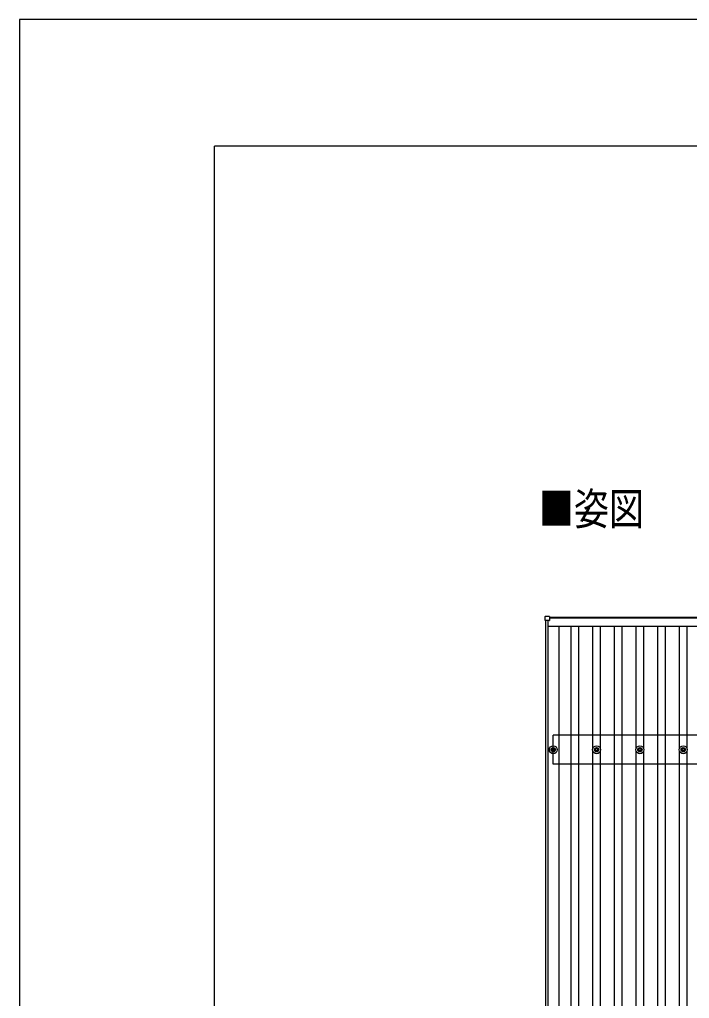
# Model space of a CAD drawing. Units: millimetres, scale not verified. Extents: x -12615 to 12615, y -8910 to 8910.
# Drawn here: x -12615 to -9521, y 4387 to 8910 of the extents above; entities that cross this region are included whole.
import ezdxf
from ezdxf.enums import TextEntityAlignment as Align

# ---------------------------------------------------------------- set-up
doc = ezdxf.new("R2010")
doc.units = ezdxf.units.MM
doc.header["$LTSCALE"] = 40
for name, color, linetype in [('0-2_USER1', 3, 'Continuous'), ('0-4_YKK_13', 4, 'Continuous'), ('0-5_YKK_A1', 4, 'Continuous'), ('0-7_YKK_ZWAK', 7, 'Continuous')]:
    doc.layers.add(name, color=color, linetype=linetype)
doc.styles.add('ＭＳ ゴシック', font='')
doc.styles.get('ＭＳ ゴシック').set_extended_font_data('MS Gothic')

msp = doc.modelspace()

# ---------------------------------------------------------------- linework, layer by layer
at = {"layer": '0-4_YKK_13'}
for p, q in [((-10188.3, 6133.65), (-10188.3, 6151.65)), ((-10187.3, 6152.65), (-10169.3, 6152.65)), ((-10168.3, 6151.65), (-10168.3, 6133.65)), ((-10169.3, 6132.65), (-10187.3, 6132.65)), ((-10160, 5537.92), (-10155.58, 5537.92)), ((-10160, 5534.42), (-10155.58, 5534.42)), ((-10151.75, 5546.17), (-10151.75, 5541.75)), ((-10151.75, 5530.59), (-10151.75, 5526.17)), ((-10148.25, 5546.17), (-10148.25, 5541.75)), ((-10148.25, 5530.59), (-10148.25, 5526.17)), ((-10144.42, 5537.92), (-10140, 5537.92)), ((-10144.42, 5534.42), (-10140, 5534.42)), ((-9960, 5537.92), (-9955.58, 5537.92)), ((-9960, 5534.42), (-9955.58, 5534.42)), ((-9951.75, 5546.17), (-9951.75, 5541.75)), ((-9951.75, 5530.59), (-9951.75, 5526.17)), ((-9948.25, 5546.17), (-9948.25, 5541.75)), ((-9948.25, 5530.59), (-9948.25, 5526.17)), ((-9944.42, 5537.92), (-9940, 5537.92)), ((-9944.42, 5534.42), (-9940, 5534.42)), ((-9760, 5537.92), (-9755.58, 5537.92)), ((-9760, 5534.42), (-9755.58, 5534.42)), ((-9751.75, 5546.17), (-9751.75, 5541.75)), ((-9751.75, 5530.59), (-9751.75, 5526.17)), ((-9748.25, 5546.17), (-9748.25, 5541.75)), ((-9748.25, 5530.59), (-9748.25, 5526.17)), ((-9744.42, 5537.92), (-9740, 5537.92)), ((-9744.42, 5534.42), (-9740, 5534.42)), ((-9560, 5537.92), (-9555.58, 5537.92)), ((-9560, 5534.42), (-9555.58, 5534.42)), ((-9551.75, 5546.17), (-9551.75, 5541.75)), ((-9551.75, 5530.59), (-9551.75, 5526.17)), ((-9548.25, 5546.17), (-9548.25, 5541.75)), ((-9548.25, 5530.59), (-9548.25, 5526.17)), ((-9544.42, 5537.92), (-9540, 5537.92)), ((-9544.42, 5534.42), (-9540, 5534.42))]:
    msp.add_line(p, q, dxfattribs=at)
for centre, radius in [((-10150, 5536.17), 18.25), ((-10150, 5536.17), 10.15), ((-10150, 5536.17), 5.85), ((-10150, 5536.17), 5.25), ((-9950, 5536.17), 18.25), ((-9950, 5536.17), 10.15), ((-9950, 5536.17), 5.85), ((-9950, 5536.17), 5.25), ((-9750, 5536.17), 18.25), ((-9750, 5536.17), 10.15), ((-9750, 5536.17), 5.85), ((-9750, 5536.17), 5.25), ((-9550, 5536.17), 18.25), ((-9550, 5536.17), 10.15), ((-9550, 5536.17), 5.85), ((-9550, 5536.17), 5.25)]:
    msp.add_circle(centre, radius, dxfattribs=at)
for centre, start, end in [((-10187.3, 6151.65), 90, 180), ((-10169.3, 6151.65), 0, 90), ((-10187.3, 6133.65), 180, 270), ((-10169.3, 6133.65), 270, 0)]:
    msp.add_arc(centre, 1, start, end, dxfattribs=at)
at = {"layer": '0-5_YKK_A1'}
for p, q in [((-10185, 734.23), (-10185, 6132.65)), ((-10173, 734.23), (-10173, 6132.65)), ((-10173, 6106.56), (-5327, 6106.56)), ((-10168.3, 6149.35), (-5331.7, 6149.35)), ((-5331.7, 6144.56), (-10168.3, 6144.56)), ((-10123.5, 765.55), (-10123.5, 6106.56)), ((-10067.5, 765.55), (-10067.5, 6106.56)), ((-10032.5, 765.55), (-10032.5, 6106.56)), ((-9967.5, 5541.35), (-9967.5, 6106.56)), ((-9932.5, 5541.35), (-9932.5, 6106.56)), ((-9867.5, 765.55), (-9867.5, 6106.56)), ((-9832.5, 765.55), (-9832.5, 6106.56)), ((-9767.5, 5541.35), (-9767.5, 6106.56)), ((-9732.5, 5541.35), (-9732.5, 6106.56)), ((-9667.5, 765.55), (-9667.5, 6106.56)), ((-9632.5, 765.55), (-9632.5, 6106.56)), ((-9567.5, 5541.35), (-9567.5, 6106.56)), ((-9532.5, 5541.35), (-9532.5, 6106.56)), ((-5350, 5603.17), (-10150, 5603.17)), ((-10150, 5469.17), (-10150, 5603.17)), ((-9967.5, 4141.35), (-9967.5, 5530.99)), ((-9932.5, 4141.35), (-9932.5, 5530.99)), ((-9767.5, 4141.35), (-9767.5, 5530.99)), ((-9732.5, 4141.35), (-9732.5, 5530.99)), ((-9567.5, 4141.35), (-9567.5, 5530.99)), ((-9532.5, 4141.35), (-9532.5, 5530.99)), ((-5350, 5469.17), (-10150, 5469.17))]:
    msp.add_line(p, q, dxfattribs=at)
at = {"layer": '0-7_YKK_ZWAK'}
for p in [(11685.06, 8325), (-11714.94, -7575)]:
    msp.add_line(p, (-11714.94, 8325), dxfattribs=at)
msp.add_lwpolyline([(-12615, -8910), (12615, -8910), (12615, 8910), (-12615, 8910)], close=True, dxfattribs=at)

# ---------------------------------------------------------------- texts
at = {"layer": '0-2_USER1', "style": 'ＭＳ ゴシック', "width": 0.8}
msp.add_text('■姿図', height=148.5, dxfattribs=at).set_placement((-10216.8, 6530.53), align=Align.BOTTOM_LEFT)

doc.saveas('drawing.dxf')
